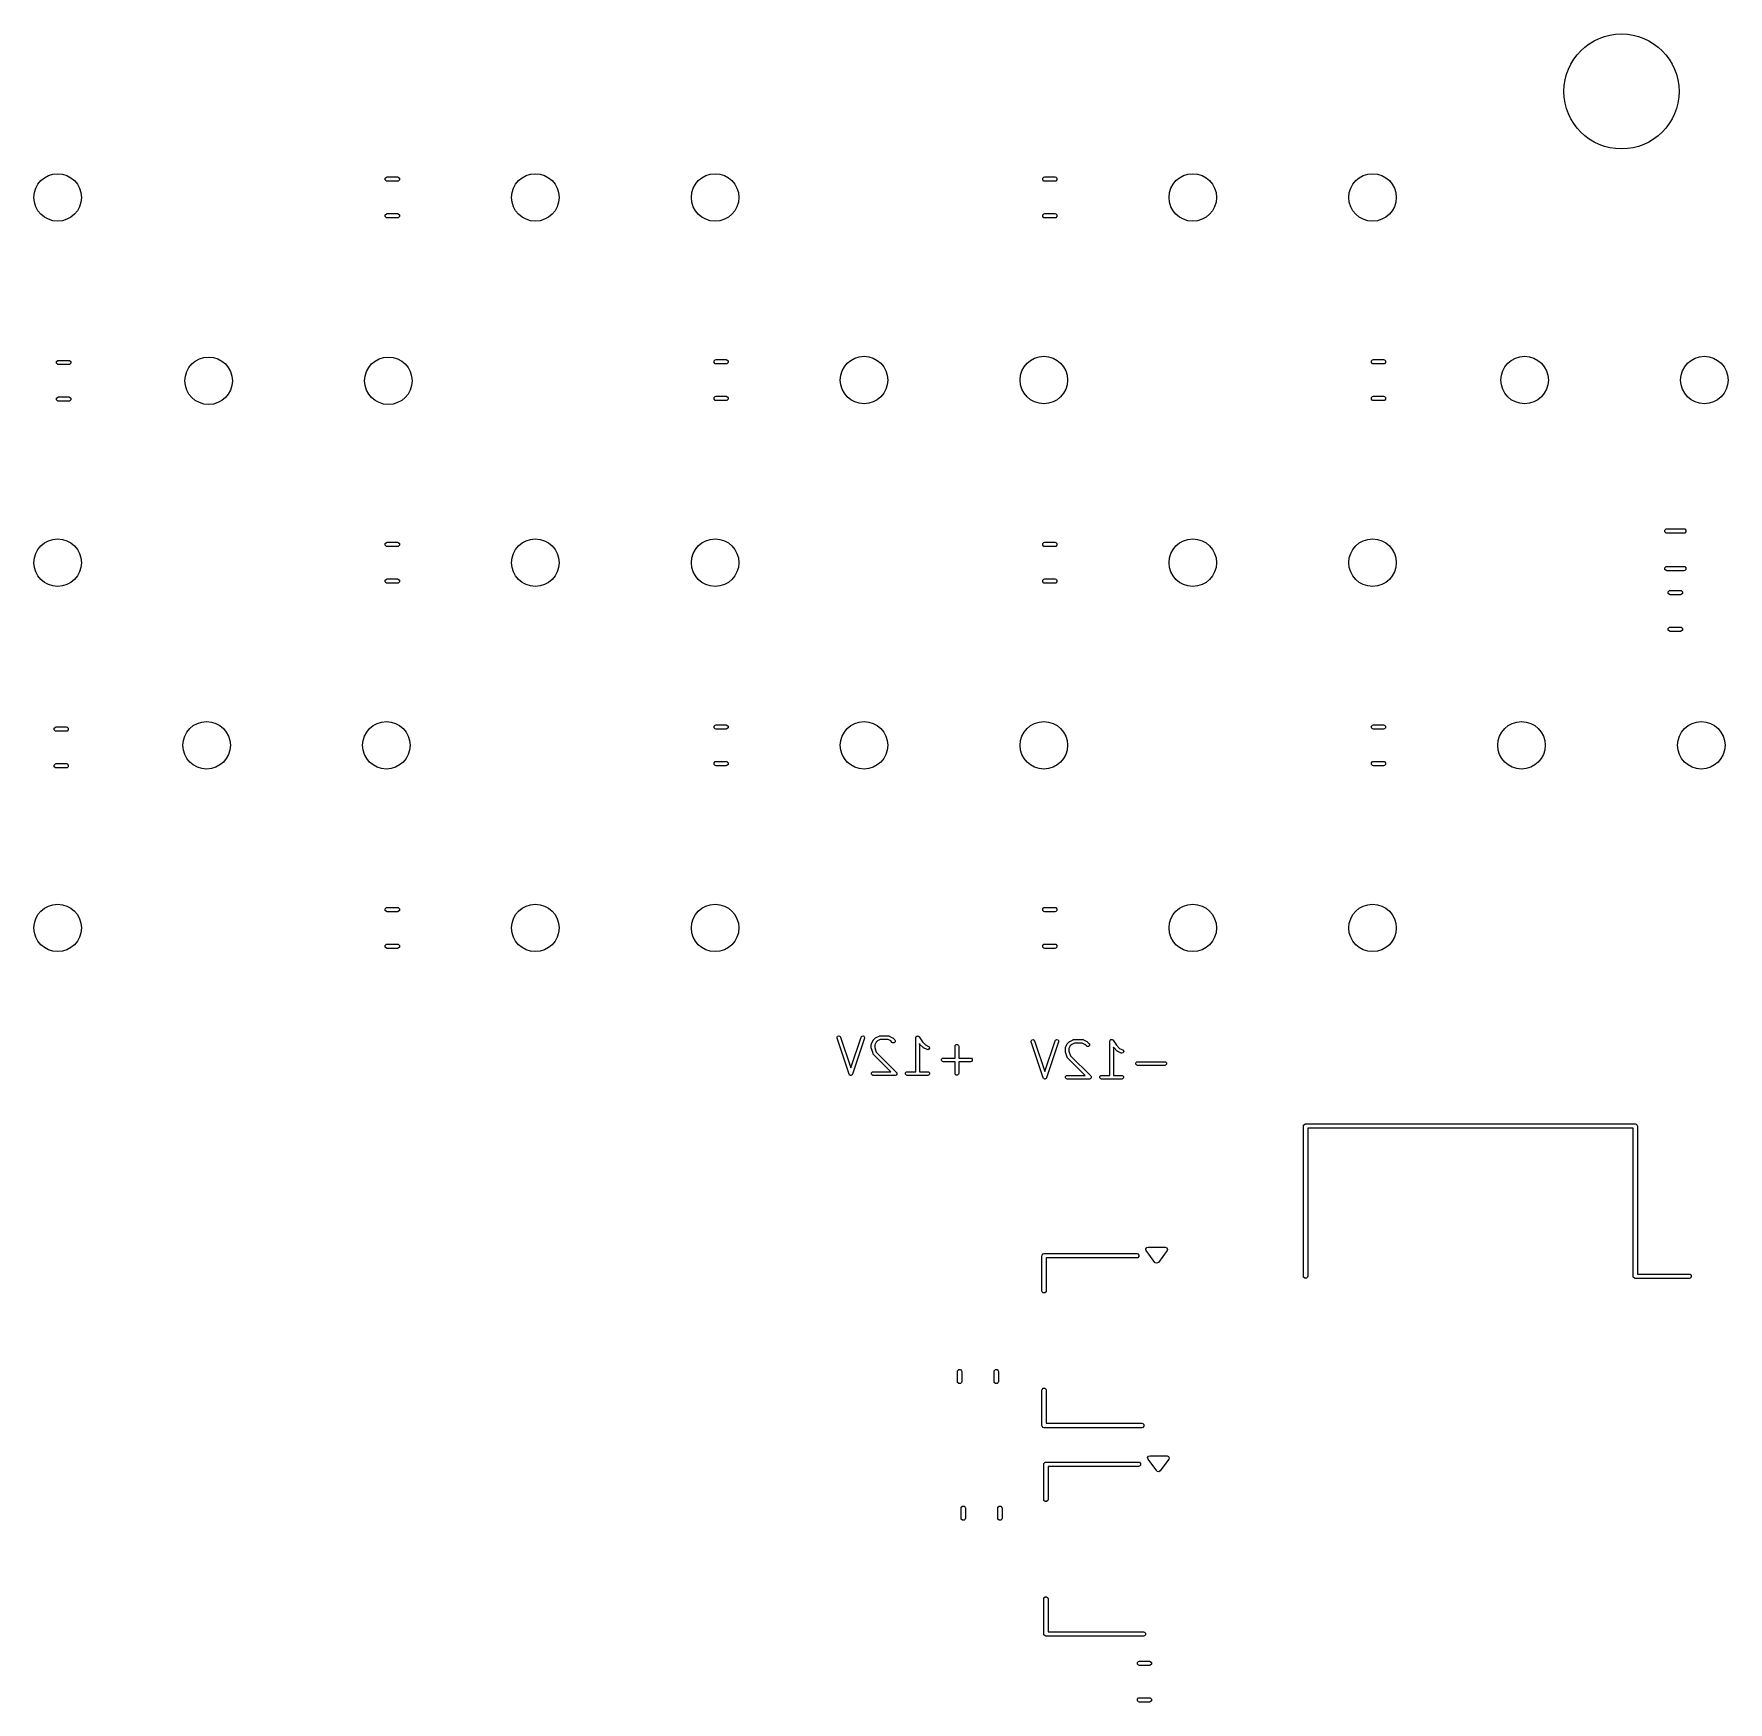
# Model space of a CAD drawing. Extents: x 0.11 to 3.86, y 0.09 to 4.16.
# Drawn here: x 2.002 to 3.857, y 2.329 to 4.156 of the extents above; entities that cross this region are included whole.
import ezdxf

# ---------------------------------------------------------------- set-up
doc = ezdxf.new("R2010")
doc.units = 0
doc.header["$MEASUREMENT"] = 0
doc.layers.add('BLACK', color=7, linetype='CONTINUOUS')

msp = doc.modelspace()

# ---------------------------------------------------------------- linework, layer by layer
at = {"layer": 'BLACK', "linetype": 'CONTINUOUS'}
for p, q in [((2.3864, 3.9974), (2.3877, 3.9986)), ((2.3864, 3.9956), (2.3864, 3.9974)), ((2.3877, 3.9943), (2.3864, 3.9956)), ((2.3877, 3.9986), (2.3886, 3.9988)), ((2.3886, 3.9941), (2.3877, 3.9943)), ((2.3886, 3.9988), (2.3997, 3.9988)), ((2.3997, 3.9941), (2.3886, 3.9941)), ((2.3997, 3.9988), (2.4006, 3.9986)), ((2.4006, 3.9943), (2.3997, 3.9941)), ((2.4006, 3.9986), (2.4019, 3.9974)), ((2.4019, 3.9956), (2.4006, 3.9943)), ((2.4019, 3.9974), (2.4019, 3.9956)), ((3.1064, 3.9974), (3.1077, 3.9986)), ((3.1064, 3.9956), (3.1064, 3.9974)), ((3.1077, 3.9943), (3.1064, 3.9956)), ((3.1077, 3.9986), (3.1086, 3.9988)), ((3.1086, 3.9941), (3.1077, 3.9943)), ((3.1086, 3.9988), (3.1197, 3.9988)), ((3.1197, 3.9941), (3.1086, 3.9941)), ((3.1197, 3.9988), (3.1206, 3.9986)), ((3.1206, 3.9943), (3.1197, 3.9941)), ((3.1206, 3.9986), (3.1219, 3.9974)), ((3.1219, 3.9956), (3.1206, 3.9943)), ((3.1219, 3.9974), (3.1219, 3.9956)), ((2.3864, 3.9572), (2.3877, 3.9585)), ((2.3864, 3.9554), (2.3864, 3.9572)), ((2.3877, 3.9541), (2.3864, 3.9554)), ((2.3877, 3.9585), (2.3886, 3.9587)), ((2.3886, 3.9539), (2.3877, 3.9541)), ((2.3886, 3.9587), (2.3997, 3.9587)), ((2.3997, 3.9539), (2.3886, 3.9539)), ((2.3997, 3.9587), (2.4006, 3.9585)), ((2.4006, 3.9541), (2.3997, 3.9539)), ((2.4006, 3.9585), (2.4019, 3.9572)), ((2.4019, 3.9554), (2.4006, 3.9541)), ((2.4019, 3.9572), (2.4019, 3.9554)), ((3.1064, 3.9572), (3.1077, 3.9585)), ((3.1064, 3.9554), (3.1064, 3.9572)), ((3.1077, 3.9541), (3.1064, 3.9554)), ((3.1077, 3.9585), (3.1086, 3.9587)), ((3.1086, 3.9539), (3.1077, 3.9541)), ((3.1086, 3.9587), (3.1197, 3.9587)), ((3.1197, 3.9539), (3.1086, 3.9539)), ((3.1197, 3.9587), (3.1206, 3.9585)), ((3.1206, 3.9541), (3.1197, 3.9539)), ((3.1206, 3.9585), (3.1219, 3.9572)), ((3.1219, 3.9554), (3.1206, 3.9541)), ((3.1219, 3.9572), (3.1219, 3.9554)), ((2.0264, 3.7966), (2.0277, 3.7979)), ((2.0264, 3.7948), (2.0264, 3.7966)), ((2.0277, 3.7935), (2.0264, 3.7948)), ((2.0277, 3.7979), (2.0286, 3.798)), ((2.0286, 3.7933), (2.0277, 3.7935)), ((2.0286, 3.798), (2.0397, 3.798)), ((2.0397, 3.7933), (2.0286, 3.7933)), ((2.0397, 3.798), (2.0406, 3.7979)), ((2.0406, 3.7935), (2.0397, 3.7933)), ((2.0406, 3.7979), (2.0419, 3.7966)), ((2.0419, 3.7948), (2.0406, 3.7935)), ((2.0419, 3.7966), (2.0419, 3.7948)), ((2.7464, 3.7974), (2.7477, 3.7986)), ((2.7464, 3.7956), (2.7464, 3.7974)), ((2.7477, 3.7943), (2.7464, 3.7956)), ((2.7477, 3.7986), (2.7486, 3.7988)), ((2.7486, 3.7941), (2.7477, 3.7943)), ((2.7486, 3.7988), (2.7597, 3.7988)), ((2.7597, 3.7941), (2.7486, 3.7941)), ((2.7597, 3.7988), (2.7606, 3.7986)), ((2.7606, 3.7943), (2.7597, 3.7941)), ((2.7606, 3.7986), (2.7619, 3.7974)), ((2.7619, 3.7956), (2.7606, 3.7943)), ((2.7619, 3.7974), (2.7619, 3.7956)), ((3.4664, 3.7974), (3.4677, 3.7986)), ((3.4664, 3.7956), (3.4664, 3.7974)), ((3.4677, 3.7943), (3.4664, 3.7956)), ((3.4677, 3.7986), (3.4686, 3.7988)), ((3.4686, 3.7941), (3.4677, 3.7943)), ((3.4686, 3.7988), (3.4797, 3.7988)), ((3.4797, 3.7941), (3.4686, 3.7941)), ((3.4797, 3.7988), (3.4806, 3.7986)), ((3.4806, 3.7943), (3.4797, 3.7941)), ((3.4806, 3.7986), (3.4819, 3.7974)), ((3.4819, 3.7956), (3.4806, 3.7943)), ((3.4819, 3.7974), (3.4819, 3.7956)), ((2.0264, 3.7564), (2.0277, 3.7577)), ((2.0264, 3.7546), (2.0264, 3.7564)), ((2.0277, 3.7533), (2.0264, 3.7546)), ((2.0277, 3.7577), (2.0286, 3.7579)), ((2.0286, 3.7531), (2.0277, 3.7533)), ((2.0286, 3.7579), (2.0397, 3.7579)), ((2.0397, 3.7531), (2.0286, 3.7531)), ((2.0397, 3.7579), (2.0406, 3.7577)), ((2.0406, 3.7533), (2.0397, 3.7531)), ((2.0406, 3.7577), (2.0419, 3.7564)), ((2.0419, 3.7546), (2.0406, 3.7533)), ((2.0419, 3.7564), (2.0419, 3.7546)), ((2.7464, 3.7572), (2.7477, 3.7585)), ((2.7464, 3.7554), (2.7464, 3.7572)), ((2.7477, 3.7541), (2.7464, 3.7554)), ((2.7477, 3.7585), (2.7486, 3.7587)), ((2.7486, 3.7539), (2.7477, 3.7541)), ((2.7486, 3.7587), (2.7597, 3.7587)), ((2.7597, 3.7539), (2.7486, 3.7539)), ((2.7597, 3.7587), (2.7606, 3.7585)), ((2.7606, 3.7541), (2.7597, 3.7539)), ((2.7606, 3.7585), (2.7619, 3.7572)), ((2.7619, 3.7554), (2.7606, 3.7541)), ((2.7619, 3.7572), (2.7619, 3.7554)), ((3.4664, 3.7572), (3.4677, 3.7585)), ((3.4664, 3.7554), (3.4664, 3.7572)), ((3.4677, 3.7541), (3.4664, 3.7554)), ((3.4677, 3.7585), (3.4686, 3.7587)), ((3.4686, 3.7539), (3.4677, 3.7541)), ((3.4686, 3.7587), (3.4797, 3.7587)), ((3.4797, 3.7539), (3.4686, 3.7539)), ((3.4797, 3.7587), (3.4806, 3.7585)), ((3.4806, 3.7541), (3.4797, 3.7539)), ((3.4806, 3.7585), (3.4819, 3.7572)), ((3.4819, 3.7554), (3.4806, 3.7541)), ((3.4819, 3.7572), (3.4819, 3.7554)), ((3.7877, 3.612), (3.789, 3.6133)), ((3.7877, 3.6102), (3.7877, 3.612)), ((3.789, 3.6089), (3.7877, 3.6102)), ((3.789, 3.6133), (3.7899, 3.6135)), ((3.7899, 3.6088), (3.789, 3.6089)), ((3.7899, 3.6135), (3.8086, 3.6135)), ((3.8086, 3.6088), (3.7899, 3.6088)), ((3.8086, 3.6135), (3.8095, 3.6133)), ((3.8095, 3.6089), (3.8086, 3.6088)), ((3.8095, 3.6133), (3.8107, 3.612)), ((3.8107, 3.6102), (3.8095, 3.6089)), ((3.8107, 3.612), (3.8107, 3.6102)), ((2.3864, 3.5974), (2.3877, 3.5986)), ((2.3864, 3.5956), (2.3864, 3.5974)), ((2.3877, 3.5943), (2.3864, 3.5956)), ((2.3877, 3.5986), (2.3886, 3.5988)), ((2.3886, 3.5941), (2.3877, 3.5943)), ((2.3886, 3.5988), (2.3997, 3.5988)), ((2.3997, 3.5941), (2.3886, 3.5941)), ((2.3997, 3.5988), (2.4006, 3.5986)), ((2.4006, 3.5943), (2.3997, 3.5941)), ((2.4006, 3.5986), (2.4019, 3.5974)), ((2.4019, 3.5956), (2.4006, 3.5943)), ((2.4019, 3.5974), (2.4019, 3.5956)), ((3.1064, 3.5974), (3.1077, 3.5986)), ((3.1064, 3.5956), (3.1064, 3.5974)), ((3.1077, 3.5943), (3.1064, 3.5956)), ((3.1077, 3.5986), (3.1086, 3.5988)), ((3.1086, 3.5941), (3.1077, 3.5943)), ((3.1086, 3.5988), (3.1197, 3.5988)), ((3.1197, 3.5941), (3.1086, 3.5941)), ((3.1197, 3.5988), (3.1206, 3.5986)), ((3.1206, 3.5943), (3.1197, 3.5941)), ((3.1206, 3.5986), (3.1219, 3.5974)), ((3.1219, 3.5956), (3.1206, 3.5943)), ((3.1219, 3.5974), (3.1219, 3.5956)), ((3.7877, 3.5709), (3.789, 3.5722)), ((3.7877, 3.5691), (3.7877, 3.5709)), ((3.789, 3.5678), (3.7877, 3.5691)), ((3.789, 3.5722), (3.7899, 3.5723)), ((3.7899, 3.5676), (3.789, 3.5678)), ((3.7899, 3.5723), (3.8086, 3.5723)), ((3.8086, 3.5676), (3.7899, 3.5676)), ((3.8086, 3.5723), (3.8095, 3.5722)), ((3.8095, 3.5678), (3.8086, 3.5676)), ((3.8095, 3.5722), (3.8107, 3.5709)), ((3.8107, 3.5691), (3.8095, 3.5678)), ((3.8107, 3.5709), (3.8107, 3.5691)), ((2.3864, 3.5572), (2.3877, 3.5585)), ((2.3864, 3.5554), (2.3864, 3.5572)), ((2.3877, 3.5541), (2.3864, 3.5554)), ((2.3877, 3.5585), (2.3886, 3.5587)), ((2.3886, 3.5539), (2.3877, 3.5541)), ((2.3886, 3.5587), (2.3997, 3.5587)), ((2.3997, 3.5539), (2.3886, 3.5539)), ((2.3997, 3.5587), (2.4006, 3.5585)), ((2.4006, 3.5541), (2.3997, 3.5539)), ((2.4006, 3.5585), (2.4019, 3.5572)), ((2.4019, 3.5554), (2.4006, 3.5541)), ((2.4019, 3.5572), (2.4019, 3.5554)), ((3.1064, 3.5572), (3.1077, 3.5585)), ((3.1064, 3.5554), (3.1064, 3.5572)), ((3.1077, 3.5541), (3.1064, 3.5554)), ((3.1077, 3.5585), (3.1086, 3.5587)), ((3.1086, 3.5539), (3.1077, 3.5541)), ((3.1086, 3.5587), (3.1197, 3.5587)), ((3.1197, 3.5539), (3.1086, 3.5539)), ((3.1197, 3.5587), (3.1206, 3.5585)), ((3.1206, 3.5541), (3.1197, 3.5539)), ((3.1206, 3.5585), (3.1219, 3.5572)), ((3.1219, 3.5554), (3.1206, 3.5541)), ((3.1219, 3.5572), (3.1219, 3.5554)), ((3.7915, 3.5446), (3.7928, 3.5459)), ((3.7915, 3.5428), (3.7915, 3.5446)), ((3.7928, 3.5459), (3.7937, 3.5461)), ((3.7937, 3.5461), (3.8047, 3.5461)), ((3.8047, 3.5461), (3.8057, 3.5459)), ((3.8057, 3.5459), (3.8069, 3.5446)), ((3.8069, 3.5446), (3.8069, 3.5428)), ((3.7928, 3.5415), (3.7915, 3.5428)), ((3.7937, 3.5413), (3.7928, 3.5415)), ((3.8047, 3.5413), (3.7937, 3.5413)), ((3.8057, 3.5415), (3.8047, 3.5413)), ((3.8069, 3.5428), (3.8057, 3.5415)), ((3.7915, 3.5044), (3.7928, 3.5057)), ((3.7915, 3.5026), (3.7915, 3.5044)), ((3.7928, 3.5014), (3.7915, 3.5026)), ((3.7928, 3.5057), (3.7937, 3.5059)), ((3.7937, 3.5012), (3.7928, 3.5014)), ((3.7937, 3.5059), (3.8047, 3.5059)), ((3.8047, 3.5012), (3.7937, 3.5012)), ((3.8047, 3.5059), (3.8057, 3.5057)), ((3.8057, 3.5014), (3.8047, 3.5012)), ((3.8057, 3.5057), (3.8069, 3.5044)), ((3.8069, 3.5026), (3.8057, 3.5014)), ((3.8069, 3.5044), (3.8069, 3.5026)), ((2.0238, 3.395), (2.0251, 3.3963)), ((2.0251, 3.3963), (2.026, 3.3965)), ((2.026, 3.3965), (2.037, 3.3965)), ((2.037, 3.3965), (2.0379, 3.3963)), ((2.0379, 3.3963), (2.0392, 3.395)), ((2.7464, 3.3974), (2.7477, 3.3986)), ((2.7464, 3.3956), (2.7464, 3.3974)), ((2.7477, 3.3943), (2.7464, 3.3956)), ((2.7477, 3.3986), (2.7486, 3.3988)), ((2.7486, 3.3988), (2.7597, 3.3988)), ((2.7597, 3.3988), (2.7606, 3.3986)), ((2.7606, 3.3986), (2.7619, 3.3974)), ((2.7619, 3.3956), (2.7606, 3.3943)), ((2.7619, 3.3974), (2.7619, 3.3956)), ((3.4664, 3.3974), (3.4677, 3.3986)), ((3.4664, 3.3956), (3.4664, 3.3974)), ((3.4677, 3.3943), (3.4664, 3.3956)), ((3.4677, 3.3986), (3.4686, 3.3988)), ((3.4686, 3.3988), (3.4797, 3.3988)), ((3.4797, 3.3988), (3.4806, 3.3986)), ((3.4806, 3.3986), (3.4819, 3.3974)), ((3.4819, 3.3956), (3.4806, 3.3943)), ((3.4819, 3.3974), (3.4819, 3.3956)), ((2.0238, 3.3932), (2.0238, 3.395)), ((2.0251, 3.3919), (2.0238, 3.3932)), ((2.026, 3.3917), (2.0251, 3.3919)), ((2.037, 3.3917), (2.026, 3.3917)), ((2.0379, 3.3919), (2.037, 3.3917)), ((2.0392, 3.3932), (2.0379, 3.3919)), ((2.0392, 3.395), (2.0392, 3.3932)), ((2.7486, 3.3941), (2.7477, 3.3943)), ((2.7597, 3.3941), (2.7486, 3.3941)), ((2.7606, 3.3943), (2.7597, 3.3941)), ((3.4686, 3.3941), (3.4677, 3.3943)), ((3.4797, 3.3941), (3.4686, 3.3941)), ((3.4806, 3.3943), (3.4797, 3.3941)), ((2.7464, 3.3572), (2.7477, 3.3585)), ((2.7477, 3.3585), (2.7486, 3.3587)), ((2.7486, 3.3587), (2.7597, 3.3587)), ((2.7597, 3.3587), (2.7606, 3.3585)), ((2.7606, 3.3585), (2.7619, 3.3572)), ((3.4664, 3.3572), (3.4677, 3.3585)), ((3.4677, 3.3585), (3.4686, 3.3587)), ((3.4686, 3.3587), (3.4797, 3.3587)), ((3.4797, 3.3587), (3.4806, 3.3585)), ((3.4806, 3.3585), (3.4819, 3.3572)), ((2.0238, 3.3548), (2.0251, 3.3561)), ((2.0238, 3.353), (2.0238, 3.3548)), ((2.0251, 3.3518), (2.0238, 3.353)), ((2.0251, 3.3561), (2.026, 3.3563)), ((2.026, 3.3516), (2.0251, 3.3518)), ((2.026, 3.3563), (2.037, 3.3563)), ((2.037, 3.3516), (2.026, 3.3516)), ((2.037, 3.3563), (2.0379, 3.3561)), ((2.0379, 3.3518), (2.037, 3.3516)), ((2.0379, 3.3561), (2.0392, 3.3548)), ((2.0392, 3.353), (2.0379, 3.3518)), ((2.0392, 3.3548), (2.0392, 3.353)), ((2.7464, 3.3554), (2.7464, 3.3572)), ((2.7477, 3.3541), (2.7464, 3.3554)), ((2.7486, 3.3539), (2.7477, 3.3541)), ((2.7597, 3.3539), (2.7486, 3.3539)), ((2.7606, 3.3541), (2.7597, 3.3539)), ((2.7619, 3.3554), (2.7606, 3.3541)), ((2.7619, 3.3572), (2.7619, 3.3554)), ((3.4664, 3.3554), (3.4664, 3.3572)), ((3.4677, 3.3541), (3.4664, 3.3554)), ((3.4686, 3.3539), (3.4677, 3.3541)), ((3.4797, 3.3539), (3.4686, 3.3539)), ((3.4806, 3.3541), (3.4797, 3.3539)), ((3.4819, 3.3554), (3.4806, 3.3541)), ((3.4819, 3.3572), (3.4819, 3.3554)), ((2.3864, 3.1974), (2.3877, 3.1986)), ((2.3864, 3.1956), (2.3864, 3.1974)), ((2.3877, 3.1943), (2.3864, 3.1956)), ((2.3877, 3.1986), (2.3886, 3.1988)), ((2.3886, 3.1941), (2.3877, 3.1943)), ((2.3886, 3.1988), (2.3997, 3.1988)), ((2.3997, 3.1941), (2.3886, 3.1941)), ((2.3997, 3.1988), (2.4006, 3.1986)), ((2.4006, 3.1943), (2.3997, 3.1941)), ((2.4006, 3.1986), (2.4019, 3.1974)), ((2.4019, 3.1956), (2.4006, 3.1943)), ((2.4019, 3.1974), (2.4019, 3.1956)), ((3.1064, 3.1974), (3.1077, 3.1986)), ((3.1064, 3.1956), (3.1064, 3.1974)), ((3.1077, 3.1943), (3.1064, 3.1956)), ((3.1077, 3.1986), (3.1086, 3.1988)), ((3.1086, 3.1941), (3.1077, 3.1943)), ((3.1086, 3.1988), (3.1197, 3.1988)), ((3.1197, 3.1941), (3.1086, 3.1941)), ((3.1197, 3.1988), (3.1206, 3.1986)), ((3.1206, 3.1943), (3.1197, 3.1941)), ((3.1206, 3.1986), (3.1219, 3.1974)), ((3.1219, 3.1956), (3.1206, 3.1943)), ((3.1219, 3.1974), (3.1219, 3.1956)), ((2.3864, 3.1572), (2.3877, 3.1585)), ((2.3864, 3.1554), (2.3864, 3.1572)), ((2.3877, 3.1541), (2.3864, 3.1554)), ((2.3877, 3.1585), (2.3886, 3.1587)), ((2.3886, 3.1587), (2.3997, 3.1587)), ((2.3997, 3.1587), (2.4006, 3.1585)), ((2.4006, 3.1585), (2.4019, 3.1572)), ((2.4019, 3.1554), (2.4006, 3.1541)), ((2.4019, 3.1572), (2.4019, 3.1554)), ((3.1064, 3.1572), (3.1077, 3.1585)), ((3.1064, 3.1554), (3.1064, 3.1572)), ((3.1077, 3.1541), (3.1064, 3.1554)), ((3.1077, 3.1585), (3.1086, 3.1587)), ((3.1086, 3.1587), (3.1197, 3.1587)), ((3.1197, 3.1587), (3.1206, 3.1585)), ((3.1206, 3.1585), (3.1219, 3.1572)), ((3.1219, 3.1554), (3.1206, 3.1541)), ((3.1219, 3.1572), (3.1219, 3.1554)), ((2.3886, 3.1539), (2.3877, 3.1541)), ((2.3997, 3.1539), (2.3886, 3.1539)), ((2.4006, 3.1541), (2.3997, 3.1539)), ((3.1086, 3.1539), (3.1077, 3.1541)), ((3.1197, 3.1539), (3.1086, 3.1539)), ((3.1206, 3.1541), (3.1197, 3.1539)), ((2.8811, 3.0563), (2.8818, 3.0577)), ((2.8812, 3.0556), (2.8811, 3.0563)), ((2.8943, 3.0162), (2.8812, 3.0556)), ((2.8818, 3.0577), (2.8832, 3.0582)), ((2.8832, 3.0582), (2.8845, 3.0575)), ((2.8845, 3.0575), (2.8849, 3.0568)), ((2.8849, 3.0568), (2.8962, 3.0231)), ((2.8962, 3.0231), (2.9074, 3.0568)), ((2.9112, 3.0556), (2.898, 3.0162)), ((2.9074, 3.0568), (2.9078, 3.0575)), ((2.9078, 3.0575), (2.9092, 3.0582)), ((2.9092, 3.0582), (2.9106, 3.0577)), ((2.9106, 3.0577), (2.9113, 3.0563)), ((2.9113, 3.0563), (2.9112, 3.0556)), ((2.9186, 3.0488), (2.9187, 3.0491)), ((2.9186, 3.0487), (2.9186, 3.0488)), ((2.9186, 3.0488), (2.9186, 3.0488)), ((2.9186, 3.045), (2.9186, 3.0487)), ((2.9186, 3.0446), (2.9186, 3.045)), ((2.9187, 3.0443), (2.9186, 3.0446)), ((2.9187, 3.0491), (2.9187, 3.0495)), ((2.9187, 3.0495), (2.9188, 3.0495)), ((2.9206, 3.0387), (2.9187, 3.0443)), ((2.9188, 3.0496), (2.9207, 3.0533)), ((2.9188, 3.0495), (2.9188, 3.0496)), ((2.9207, 3.0533), (2.9209, 3.0536)), ((2.9209, 3.0536), (2.921, 3.0538)), ((2.921, 3.0538), (2.9229, 3.0557)), ((2.924, 3.0513), (2.9225, 3.0482)), ((2.9225, 3.0482), (2.9225, 3.0453)), ((2.9225, 3.0453), (2.9241, 3.0404)), ((2.9229, 3.0557), (2.9232, 3.0559)), ((2.9232, 3.0559), (2.9234, 3.0561)), ((2.9234, 3.0561), (2.9272, 3.058)), ((2.9255, 3.0527), (2.924, 3.0513)), ((2.9285, 3.0542), (2.9255, 3.0527)), ((2.9272, 3.058), (2.9273, 3.058)), ((2.9273, 3.058), (2.9276, 3.0581)), ((2.9273, 3.058), (2.9273, 3.058)), ((2.9276, 3.0581), (2.9279, 3.0582)), ((2.9279, 3.0582), (2.9279, 3.0582)), ((2.9279, 3.0582), (2.928, 3.0582)), ((2.928, 3.0582), (2.9374, 3.0582)), ((2.937, 3.0542), (2.9285, 3.0542)), ((2.94, 3.0527), (2.937, 3.0542)), ((2.9374, 3.0582), (2.9375, 3.0582)), ((2.9375, 3.0582), (2.9376, 3.0582)), ((2.9376, 3.0582), (2.9379, 3.0581)), ((2.9379, 3.0581), (2.9382, 3.058)), ((2.9382, 3.058), (2.9382, 3.058)), ((2.9382, 3.058), (2.9383, 3.058)), ((2.9383, 3.058), (2.942, 3.0561)), ((2.9416, 3.0511), (2.94, 3.0527)), ((2.9423, 3.0506), (2.9416, 3.0511)), ((2.942, 3.0561), (2.9423, 3.0559)), ((2.9423, 3.0559), (2.9426, 3.0557)), ((2.9438, 3.0506), (2.9423, 3.0506)), ((2.9426, 3.0557), (2.9444, 3.0538)), ((2.9449, 3.0517), (2.9438, 3.0506)), ((2.9444, 3.0538), (2.9449, 3.0532)), ((2.9449, 3.0532), (2.9449, 3.0517)), ((2.9673, 3.0562), (2.9675, 3.057)), ((2.9673, 3.0188), (2.9673, 3.0562)), ((2.9675, 3.057), (2.9676, 3.0571)), ((2.9676, 3.0571), (2.9677, 3.0573)), ((2.9677, 3.0573), (2.9681, 3.0576)), ((2.9681, 3.0576), (2.9685, 3.058)), ((2.9685, 3.058), (2.9687, 3.058)), ((2.9687, 3.058), (2.9689, 3.0581)), ((2.9689, 3.0581), (2.9695, 3.058)), ((2.9695, 3.058), (2.97, 3.058)), ((2.97, 3.058), (2.9702, 3.0579)), ((2.9702, 3.0579), (2.9704, 3.0578)), ((2.9704, 3.0578), (2.9709, 3.0573)), ((2.9709, 3.0573), (2.9746, 3.0518)), ((2.9714, 3.0495), (2.9713, 3.0497)), ((2.9713, 3.0497), (2.9713, 3.0188)), ((2.9715, 3.0493), (2.9714, 3.0495)), ((2.9716, 3.0492), (2.9715, 3.0493)), ((2.9754, 3.0454), (2.9716, 3.0492)), ((2.9746, 3.0518), (2.978, 3.0484)), ((2.9757, 3.0453), (2.9754, 3.0454)), ((2.9759, 3.0451), (2.9757, 3.0453)), ((2.9797, 3.0432), (2.9759, 3.0451)), ((2.978, 3.0484), (2.9814, 3.0467)), ((2.9804, 3.043), (2.9797, 3.0432)), ((2.9818, 3.0435), (2.9804, 3.043)), ((2.9814, 3.0467), (2.982, 3.0462)), ((2.9825, 3.0448), (2.9818, 3.0435)), ((2.982, 3.0462), (2.9825, 3.0448)), ((3.0104, 3.0468), (3.0106, 3.0476)), ((3.0104, 3.0338), (3.0104, 3.0468)), ((3.0106, 3.0476), (3.0117, 3.0486)), ((3.0117, 3.0486), (3.0132, 3.0486)), ((3.0132, 3.0486), (3.0142, 3.0476)), ((3.0142, 3.0476), (3.0144, 3.0468)), ((3.0144, 3.0468), (3.0144, 3.0338)), ((3.0937, 3.0524), (3.0944, 3.0538)), ((3.0938, 3.0516), (3.0937, 3.0524)), ((3.1069, 3.0123), (3.0938, 3.0516)), ((3.0944, 3.0538), (3.0958, 3.0542)), ((3.0958, 3.0542), (3.0971, 3.0536)), ((3.0971, 3.0536), (3.0975, 3.0529)), ((3.0975, 3.0529), (3.1088, 3.0191)), ((3.1088, 3.0191), (3.12, 3.0529)), ((3.1238, 3.0516), (3.1106, 3.0123)), ((3.12, 3.0529), (3.1204, 3.0536)), ((3.1204, 3.0536), (3.1218, 3.0542)), ((3.1218, 3.0542), (3.1232, 3.0538)), ((3.1232, 3.0538), (3.1239, 3.0524)), ((3.1239, 3.0524), (3.1238, 3.0516)), ((3.1312, 3.0449), (3.1313, 3.0452)), ((3.1312, 3.0448), (3.1312, 3.0449)), ((3.1312, 3.0449), (3.1312, 3.0449)), ((3.1312, 3.041), (3.1312, 3.0448)), ((3.1313, 3.0455), (3.1314, 3.0456)), ((3.1313, 3.0452), (3.1313, 3.0455)), ((3.1314, 3.0456), (3.1333, 3.0494)), ((3.1314, 3.0456), (3.1314, 3.0456)), ((3.1333, 3.0494), (3.1335, 3.0496)), ((3.1335, 3.0496), (3.1336, 3.0499)), ((3.1336, 3.0499), (3.1355, 3.0518)), ((3.1366, 3.0474), (3.1351, 3.0443)), ((3.1351, 3.0443), (3.1351, 3.0413)), ((3.1355, 3.0518), (3.1358, 3.052)), ((3.1358, 3.052), (3.136, 3.0522)), ((3.136, 3.0522), (3.1398, 3.054)), ((3.1381, 3.0488), (3.1366, 3.0474)), ((3.1411, 3.0503), (3.1381, 3.0488)), ((3.1398, 3.054), (3.1399, 3.0541)), ((3.1399, 3.0541), (3.1399, 3.0541)), ((3.1399, 3.0541), (3.1402, 3.0541)), ((3.1402, 3.0541), (3.1405, 3.0542)), ((3.1405, 3.0542), (3.1405, 3.0542)), ((3.1405, 3.0542), (3.1406, 3.0542)), ((3.1406, 3.0542), (3.15, 3.0542)), ((3.1496, 3.0503), (3.1411, 3.0503)), ((3.1526, 3.0488), (3.1496, 3.0503)), ((3.15, 3.0542), (3.1501, 3.0542)), ((3.1501, 3.0542), (3.1502, 3.0542)), ((3.1502, 3.0542), (3.1505, 3.0541)), ((3.1505, 3.0541), (3.1508, 3.0541)), ((3.1508, 3.0541), (3.1508, 3.0541)), ((3.1508, 3.0541), (3.1509, 3.054)), ((3.1509, 3.054), (3.1546, 3.0522)), ((3.1542, 3.0471), (3.1526, 3.0488)), ((3.1549, 3.0467), (3.1542, 3.0471)), ((3.1546, 3.0522), (3.1549, 3.052)), ((3.1549, 3.052), (3.1552, 3.0518)), ((3.1564, 3.0467), (3.1549, 3.0467)), ((3.1552, 3.0518), (3.157, 3.0499)), ((3.1575, 3.0478), (3.1564, 3.0467)), ((3.157, 3.0499), (3.1575, 3.0493)), ((3.1575, 3.0493), (3.1575, 3.0478)), ((3.1799, 3.0523), (3.1801, 3.053)), ((3.1799, 3.0149), (3.1799, 3.0523)), ((3.1801, 3.053), (3.1802, 3.0532)), ((3.1802, 3.0532), (3.1803, 3.0534)), ((3.1803, 3.0534), (3.1807, 3.0537)), ((3.1807, 3.0537), (3.1811, 3.0541)), ((3.1811, 3.0541), (3.1813, 3.0541)), ((3.1813, 3.0541), (3.1815, 3.0542)), ((3.1815, 3.0542), (3.1821, 3.0541)), ((3.1821, 3.0541), (3.1826, 3.0541)), ((3.1826, 3.0541), (3.1828, 3.0539)), ((3.1828, 3.0539), (3.183, 3.0539)), ((3.183, 3.0539), (3.1835, 3.0534)), ((3.1835, 3.0534), (3.1872, 3.0479)), ((3.184, 3.0456), (3.1839, 3.0458)), ((3.1839, 3.0458), (3.1839, 3.0149)), ((3.1841, 3.0454), (3.184, 3.0456)), ((3.1842, 3.0453), (3.1841, 3.0454)), ((3.188, 3.0415), (3.1842, 3.0453)), ((3.1872, 3.0479), (3.1906, 3.0445)), ((3.1906, 3.0445), (3.194, 3.0428)), ((2.9206, 3.0386), (2.9206, 3.0387)), ((2.9208, 3.0383), (2.9206, 3.0386)), ((2.9206, 3.0386), (2.9206, 3.0386)), ((2.9209, 3.038), (2.9208, 3.0383)), ((2.921, 3.038), (2.9209, 3.038)), ((2.921, 3.0379), (2.921, 3.038)), ((2.9402, 3.0188), (2.921, 3.0379)), ((2.9241, 3.0404), (2.9463, 3.0182)), ((2.9956, 3.0326), (2.9967, 3.0337)), ((2.9956, 3.0311), (2.9956, 3.0326)), ((2.9967, 3.03), (2.9956, 3.0311)), ((2.9967, 3.0337), (2.9974, 3.0338)), ((2.9974, 3.0299), (2.9967, 3.03)), ((2.9974, 3.0338), (3.0104, 3.0338)), ((3.0104, 3.0299), (2.9974, 3.0299)), ((3.0104, 3.0168), (3.0104, 3.0299)), ((3.0144, 3.0338), (3.0274, 3.0338)), ((3.0274, 3.0299), (3.0144, 3.0299)), ((3.0144, 3.0299), (3.0144, 3.0168)), ((3.0274, 3.0338), (3.0282, 3.0337)), ((3.0282, 3.03), (3.0274, 3.0299)), ((3.0282, 3.0337), (3.0292, 3.0326)), ((3.0292, 3.0311), (3.0282, 3.03)), ((3.0292, 3.0326), (3.0292, 3.0311)), ((3.1312, 3.0407), (3.1312, 3.041)), ((3.1313, 3.0404), (3.1312, 3.0407)), ((3.1332, 3.0348), (3.1313, 3.0404)), ((3.1332, 3.0347), (3.1332, 3.0348)), ((3.1332, 3.0346), (3.1332, 3.0347)), ((3.1334, 3.0344), (3.1332, 3.0346)), ((3.1335, 3.0341), (3.1334, 3.0344)), ((3.1336, 3.0341), (3.1335, 3.0341)), ((3.1336, 3.034), (3.1336, 3.0341)), ((3.1528, 3.0149), (3.1336, 3.034)), ((3.1351, 3.0413), (3.1367, 3.0365)), ((3.1367, 3.0365), (3.1589, 3.0143)), ((3.1883, 3.0413), (3.188, 3.0415)), ((3.1885, 3.0411), (3.1883, 3.0413)), ((3.1923, 3.0393), (3.1885, 3.0411)), ((3.193, 3.0391), (3.1923, 3.0393)), ((3.1944, 3.0395), (3.193, 3.0391)), ((3.194, 3.0428), (3.1946, 3.0423)), ((3.1951, 3.0409), (3.1944, 3.0395)), ((3.1946, 3.0423), (3.1951, 3.0409)), ((3.2082, 3.0286), (3.2093, 3.0297)), ((3.2082, 3.0271), (3.2082, 3.0286)), ((3.2093, 3.0261), (3.2082, 3.0271)), ((3.2093, 3.0297), (3.21, 3.0299)), ((3.21, 3.0259), (3.2093, 3.0261)), ((3.21, 3.0299), (3.24, 3.0299)), ((3.24, 3.0259), (3.21, 3.0259)), ((3.24, 3.0299), (3.2408, 3.0297)), ((3.2408, 3.0261), (3.24, 3.0259)), ((3.2408, 3.0297), (3.2418, 3.0286)), ((3.2418, 3.0271), (3.2408, 3.0261)), ((3.2418, 3.0286), (3.2418, 3.0271)), ((2.8947, 3.0155), (2.8943, 3.0162)), ((2.8948, 3.0155), (2.8947, 3.0155)), ((2.8949, 3.0153), (2.8948, 3.0155)), ((2.8955, 3.0151), (2.8949, 3.0153)), ((2.896, 3.0149), (2.8955, 3.0151)), ((2.8962, 3.0149), (2.896, 3.0149)), ((2.8963, 3.0149), (2.8962, 3.0149)), ((2.8969, 3.0151), (2.8963, 3.0149)), ((2.8975, 3.0153), (2.8969, 3.0151)), ((2.8977, 3.0155), (2.8975, 3.0155)), ((2.8975, 3.0155), (2.8975, 3.0153)), ((2.898, 3.0162), (2.8977, 3.0155)), ((2.9187, 3.0176), (2.9198, 3.0187)), ((2.9187, 3.0161), (2.9187, 3.0176)), ((2.9198, 3.015), (2.9187, 3.0161)), ((2.9198, 3.0187), (2.9205, 3.0188)), ((2.9205, 3.0149), (2.9198, 3.015)), ((2.9205, 3.0188), (2.9402, 3.0188)), ((2.9449, 3.0149), (2.9205, 3.0149)), ((2.9457, 3.015), (2.9449, 3.0149)), ((2.9467, 3.0161), (2.9457, 3.015)), ((2.9463, 3.0182), (2.9467, 3.0176)), ((2.9467, 3.0176), (2.9467, 3.0161)), ((2.9562, 3.0176), (2.9573, 3.0187)), ((2.9562, 3.0161), (2.9562, 3.0176)), ((2.9573, 3.015), (2.9562, 3.0161)), ((2.9573, 3.0187), (2.958, 3.0188)), ((2.958, 3.0149), (2.9573, 3.015)), ((2.958, 3.0188), (2.9673, 3.0188)), ((2.9805, 3.0149), (2.958, 3.0149)), ((2.9713, 3.0188), (2.9805, 3.0188)), ((2.9805, 3.0188), (2.9813, 3.0187)), ((2.9813, 3.015), (2.9805, 3.0149)), ((2.9813, 3.0187), (2.9824, 3.0176)), ((2.9824, 3.0161), (2.9813, 3.015)), ((2.9824, 3.0176), (2.9824, 3.0161)), ((3.0106, 3.0161), (3.0104, 3.0168)), ((3.0117, 3.015), (3.0106, 3.0161)), ((3.0132, 3.015), (3.0117, 3.015)), ((3.0142, 3.0161), (3.0132, 3.015)), ((3.0144, 3.0168), (3.0142, 3.0161)), ((3.1073, 3.0116), (3.1069, 3.0123)), ((3.1074, 3.0115), (3.1073, 3.0116)), ((3.1075, 3.0114), (3.1074, 3.0115)), ((3.1081, 3.0112), (3.1075, 3.0114)), ((3.1086, 3.0109), (3.1081, 3.0112)), ((3.1088, 3.011), (3.1086, 3.0109)), ((3.1089, 3.0109), (3.1088, 3.011)), ((3.1095, 3.0112), (3.1089, 3.0109)), ((3.1101, 3.0114), (3.1095, 3.0112)), ((3.1103, 3.0116), (3.1101, 3.0115)), ((3.1101, 3.0115), (3.1101, 3.0114)), ((3.1106, 3.0123), (3.1103, 3.0116)), ((3.1313, 3.0137), (3.1324, 3.0147)), ((3.1313, 3.0121), (3.1313, 3.0137)), ((3.1324, 3.0111), (3.1313, 3.0121)), ((3.1324, 3.0147), (3.1331, 3.0149)), ((3.1331, 3.0109), (3.1324, 3.0111)), ((3.1331, 3.0149), (3.1528, 3.0149)), ((3.1575, 3.0109), (3.1331, 3.0109)), ((3.1583, 3.0111), (3.1575, 3.0109)), ((3.1593, 3.0121), (3.1583, 3.0111)), ((3.1589, 3.0143), (3.1593, 3.0137)), ((3.1593, 3.0137), (3.1593, 3.0121)), ((3.1688, 3.0137), (3.1699, 3.0147)), ((3.1688, 3.0121), (3.1688, 3.0137)), ((3.1699, 3.0111), (3.1688, 3.0121)), ((3.1699, 3.0147), (3.1706, 3.0149)), ((3.1706, 3.0109), (3.1699, 3.0111)), ((3.1706, 3.0149), (3.1799, 3.0149)), ((3.1931, 3.0109), (3.1706, 3.0109)), ((3.1839, 3.0149), (3.1931, 3.0149)), ((3.1931, 3.0149), (3.1939, 3.0147)), ((3.1939, 3.0111), (3.1931, 3.0109)), ((3.1939, 3.0147), (3.195, 3.0137)), ((3.195, 3.0121), (3.1939, 3.0111)), ((3.195, 3.0137), (3.195, 3.0121)), ((3.3919, 2.9594), (3.3921, 2.9604)), ((3.3919, 2.7949), (3.3919, 2.9594)), ((3.3921, 2.9604), (3.3934, 2.9616)), ((3.3934, 2.9616), (3.3943, 2.9618)), ((3.3943, 2.9618), (3.7553, 2.9618)), ((3.753, 2.9571), (3.3967, 2.9571)), ((3.3967, 2.9571), (3.3967, 2.7949)), ((3.753, 2.7949), (3.753, 2.9571)), ((3.7553, 2.9618), (3.7562, 2.9616)), ((3.7562, 2.9616), (3.7575, 2.9604)), ((3.7575, 2.9604), (3.7577, 2.9594)), ((3.7577, 2.9594), (3.7577, 2.7972)), ((3.2193, 2.8248), (3.2203, 2.8263)), ((3.2197, 2.823), (3.2193, 2.8248)), ((3.2292, 2.81), (3.2197, 2.823)), ((3.2203, 2.8263), (3.2217, 2.8268)), ((3.2217, 2.8268), (3.2406, 2.8268)), ((3.2425, 2.823), (3.233, 2.81)), ((3.2406, 2.8268), (3.2422, 2.8261)), ((3.2422, 2.8261), (3.2429, 2.8244)), ((3.2429, 2.8244), (3.2425, 2.823)), ((3.1055, 2.8173), (3.1057, 2.8182)), ((3.1055, 2.7787), (3.1055, 2.8173)), ((3.1057, 2.8182), (3.107, 2.8195)), ((3.107, 2.8195), (3.1079, 2.8197)), ((3.1079, 2.8197), (3.2094, 2.8197)), ((3.2094, 2.815), (3.1102, 2.815)), ((3.1102, 2.815), (3.1102, 2.7787)), ((3.2094, 2.8197), (3.2104, 2.8195)), ((3.2104, 2.8151), (3.2094, 2.815)), ((3.2104, 2.8195), (3.2116, 2.8182)), ((3.2116, 2.8164), (3.2104, 2.8151)), ((3.2116, 2.8182), (3.2116, 2.8164)), ((3.2297, 2.8095), (3.2292, 2.81)), ((3.2315, 2.8091), (3.2297, 2.8095)), ((3.233, 2.81), (3.2315, 2.8091)), ((3.3921, 2.794), (3.3919, 2.7949)), ((3.3934, 2.7927), (3.3921, 2.794)), ((3.3952, 2.7927), (3.3934, 2.7927)), ((3.3965, 2.794), (3.3952, 2.7927)), ((3.3967, 2.7949), (3.3965, 2.794)), ((3.7531, 2.794), (3.753, 2.7949)), ((3.7544, 2.7927), (3.7531, 2.794)), ((3.7553, 2.7925), (3.7544, 2.7927)), ((3.8144, 2.7925), (3.7553, 2.7925)), ((3.7577, 2.7972), (3.8144, 2.7972)), ((3.8144, 2.7972), (3.8153, 2.7971)), ((3.8153, 2.7927), (3.8144, 2.7925)), ((3.8153, 2.7971), (3.8166, 2.7958)), ((3.8166, 2.794), (3.8153, 2.7927)), ((3.8166, 2.7958), (3.8166, 2.794)), ((3.1057, 2.7778), (3.1055, 2.7787)), ((3.107, 2.7766), (3.1057, 2.7778)), ((3.1088, 2.7766), (3.107, 2.7766)), ((3.1101, 2.7778), (3.1088, 2.7766)), ((3.1102, 2.7787), (3.1101, 2.7778)), ((3.013, 2.6906), (3.0132, 2.6915)), ((3.013, 2.6795), (3.013, 2.6906)), ((3.0132, 2.6915), (3.0145, 2.6928)), ((3.0145, 2.6928), (3.0163, 2.6928)), ((3.0163, 2.6928), (3.0175, 2.6915)), ((3.0175, 2.6915), (3.0177, 2.6906)), ((3.0177, 2.6906), (3.0177, 2.6795)), ((3.0531, 2.6906), (3.0533, 2.6915)), ((3.0531, 2.6795), (3.0531, 2.6906)), ((3.0533, 2.6915), (3.0546, 2.6928)), ((3.0546, 2.6928), (3.0564, 2.6928)), ((3.0564, 2.6928), (3.0577, 2.6915)), ((3.0577, 2.6915), (3.0579, 2.6906)), ((3.0579, 2.6906), (3.0579, 2.6795)), ((3.0132, 2.6786), (3.013, 2.6795)), ((3.0145, 2.6773), (3.0132, 2.6786)), ((3.0163, 2.6773), (3.0145, 2.6773)), ((3.0175, 2.6786), (3.0163, 2.6773)), ((3.0177, 2.6795), (3.0175, 2.6786)), ((3.0533, 2.6786), (3.0531, 2.6795)), ((3.0546, 2.6773), (3.0533, 2.6786)), ((3.0564, 2.6773), (3.0546, 2.6773)), ((3.0577, 2.6786), (3.0564, 2.6773)), ((3.0579, 2.6795), (3.0577, 2.6786)), ((3.1057, 2.671), (3.107, 2.6723)), ((3.107, 2.6723), (3.1088, 2.6723)), ((3.1088, 2.6723), (3.1101, 2.671)), ((3.1055, 2.6701), (3.1057, 2.671)), ((3.1055, 2.6315), (3.1055, 2.6701)), ((3.1101, 2.671), (3.1102, 2.6701)), ((3.1102, 2.6701), (3.1102, 2.6339)), ((3.1057, 2.6306), (3.1055, 2.6315)), ((3.107, 2.6293), (3.1057, 2.6306)), ((3.1079, 2.6291), (3.107, 2.6293)), ((3.215, 2.6291), (3.1079, 2.6291)), ((3.1102, 2.6339), (3.215, 2.6339)), ((3.215, 2.6339), (3.2159, 2.6337)), ((3.2159, 2.6293), (3.215, 2.6291)), ((3.2159, 2.6337), (3.2171, 2.6324)), ((3.2171, 2.6306), (3.2159, 2.6293)), ((3.2171, 2.6324), (3.2171, 2.6306)), ((3.2213, 2.5964), (3.2222, 2.598)), ((3.2222, 2.598), (3.2236, 2.5984)), ((3.2236, 2.5984), (3.2425, 2.5984)), ((3.2425, 2.5984), (3.2442, 2.5977)), ((3.2442, 2.5977), (3.2449, 2.5961)), ((3.1075, 2.589), (3.1077, 2.5899)), ((3.1075, 2.5504), (3.1075, 2.589)), ((3.1077, 2.5899), (3.1089, 2.5912)), ((3.1089, 2.5912), (3.1098, 2.5913)), ((3.1098, 2.5913), (3.2114, 2.5913)), ((3.2114, 2.5866), (3.1122, 2.5866)), ((3.1122, 2.5866), (3.1122, 2.5504)), ((3.2114, 2.5913), (3.2123, 2.5912)), ((3.2123, 2.5868), (3.2114, 2.5866)), ((3.2123, 2.5912), (3.2136, 2.5899)), ((3.2136, 2.5881), (3.2123, 2.5868)), ((3.2136, 2.5899), (3.2136, 2.5881)), ((3.2217, 2.5947), (3.2213, 2.5964)), ((3.2312, 2.5817), (3.2217, 2.5947)), ((3.2317, 2.5812), (3.2312, 2.5817)), ((3.2334, 2.5807), (3.2317, 2.5812)), ((3.235, 2.5817), (3.2334, 2.5807)), ((3.2444, 2.5947), (3.235, 2.5817)), ((3.2449, 2.5961), (3.2444, 2.5947)), ((3.0171, 2.5419), (3.0184, 2.5432)), ((3.0184, 2.5432), (3.0202, 2.5432)), ((3.0202, 2.5432), (3.0215, 2.5419)), ((3.0573, 2.5419), (3.0585, 2.5432)), ((3.0585, 2.5432), (3.0604, 2.5432)), ((3.0604, 2.5432), (3.0616, 2.5419)), ((3.1077, 2.5495), (3.1075, 2.5504)), ((3.1089, 2.5482), (3.1077, 2.5495)), ((3.1107, 2.5482), (3.1089, 2.5482)), ((3.112, 2.5495), (3.1107, 2.5482)), ((3.1122, 2.5504), (3.112, 2.5495)), ((3.0169, 2.541), (3.0171, 2.5419)), ((3.0169, 2.5299), (3.0169, 2.541)), ((3.0171, 2.529), (3.0169, 2.5299)), ((3.0184, 2.5277), (3.0171, 2.529)), ((3.0202, 2.5277), (3.0184, 2.5277)), ((3.0215, 2.529), (3.0202, 2.5277)), ((3.0215, 2.5419), (3.0217, 2.541)), ((3.0217, 2.5299), (3.0215, 2.529)), ((3.0217, 2.541), (3.0217, 2.5299)), ((3.0571, 2.541), (3.0573, 2.5419)), ((3.0571, 2.5299), (3.0571, 2.541)), ((3.0573, 2.529), (3.0571, 2.5299)), ((3.0585, 2.5277), (3.0573, 2.529)), ((3.0604, 2.5277), (3.0585, 2.5277)), ((3.0616, 2.529), (3.0604, 2.5277)), ((3.0616, 2.5419), (3.0618, 2.541)), ((3.0618, 2.5299), (3.0616, 2.529)), ((3.0618, 2.541), (3.0618, 2.5299)), ((3.1075, 2.4417), (3.1077, 2.4426)), ((3.1075, 2.4031), (3.1075, 2.4417)), ((3.1077, 2.4426), (3.1089, 2.4439)), ((3.1089, 2.4439), (3.1107, 2.4439)), ((3.1107, 2.4439), (3.112, 2.4426)), ((3.112, 2.4426), (3.1122, 2.4417)), ((3.1122, 2.4417), (3.1122, 2.4055)), ((3.1077, 2.4022), (3.1075, 2.4031)), ((3.1089, 2.401), (3.1077, 2.4022)), ((3.1098, 2.4008), (3.1089, 2.401)), ((3.2169, 2.4008), (3.1098, 2.4008)), ((3.1122, 2.4055), (3.2169, 2.4055)), ((3.2169, 2.4055), (3.2178, 2.4053)), ((3.2178, 2.401), (3.2169, 2.4008)), ((3.2178, 2.4053), (3.2191, 2.4041)), ((3.2191, 2.4022), (3.2178, 2.401)), ((3.2191, 2.4041), (3.2191, 2.4022)), ((3.21, 2.372), (3.2113, 2.3732)), ((3.21, 2.3702), (3.21, 2.372)), ((3.2113, 2.3689), (3.21, 2.3702)), ((3.2113, 2.3732), (3.2122, 2.3734)), ((3.2122, 2.3687), (3.2113, 2.3689)), ((3.2122, 2.3734), (3.2233, 2.3734)), ((3.2233, 2.3687), (3.2122, 2.3687)), ((3.2233, 2.3734), (3.2242, 2.3732)), ((3.2242, 2.3689), (3.2233, 2.3687)), ((3.2242, 2.3732), (3.2254, 2.372)), ((3.2254, 2.3702), (3.2242, 2.3689)), ((3.2254, 2.372), (3.2254, 2.3702)), ((3.21, 2.3318), (3.2113, 2.3331)), ((3.21, 2.33), (3.21, 2.3318)), ((3.2113, 2.3287), (3.21, 2.33)), ((3.2113, 2.3331), (3.2122, 2.3333)), ((3.2122, 2.3285), (3.2113, 2.3287)), ((3.2122, 2.3333), (3.2233, 2.3333)), ((3.2233, 2.3285), (3.2122, 2.3285)), ((3.2233, 2.3333), (3.2242, 2.3331)), ((3.2242, 2.3287), (3.2233, 2.3285)), ((3.2242, 2.3331), (3.2254, 2.3318)), ((3.2254, 2.33), (3.2242, 2.3287)), ((3.2254, 2.3318), (3.2254, 2.33))]:
    msp.add_line(p, q, dxfattribs=at)
at = {"layer": 'BLACK'}
for centre, radius in [((3.7402, 4.0925), 0.063), ((2.0276, 3.9764), 0.026), ((2.5507, 3.9764), 0.026), ((2.7476, 3.9764), 0.026), ((3.2707, 3.9764), 0.026), ((3.4676, 3.9764), 0.026), ((2.1929, 3.7756), 0.026), ((2.3898, 3.7756), 0.026), ((2.9107, 3.7764), 0.026), ((3.1076, 3.7764), 0.026), ((3.6341, 3.7764), 0.026), ((3.831, 3.7764), 0.026), ((2.0276, 3.5764), 0.026), ((2.5507, 3.5764), 0.026), ((2.7476, 3.5764), 0.026), ((3.2707, 3.5764), 0.026), ((3.4676, 3.5764), 0.026), ((2.1907, 3.3764), 0.026), ((2.3876, 3.3764), 0.026), ((2.9107, 3.3764), 0.026), ((3.1076, 3.3764), 0.026), ((3.6307, 3.3764), 0.026), ((3.8276, 3.3764), 0.026), ((2.0276, 3.1764), 0.026), ((2.5507, 3.1764), 0.026), ((2.7476, 3.1764), 0.026), ((3.2707, 3.1764), 0.026), ((3.4676, 3.1764), 0.026)]:
    msp.add_circle(centre, radius, dxfattribs=at)

doc.saveas('drawing.dxf')
